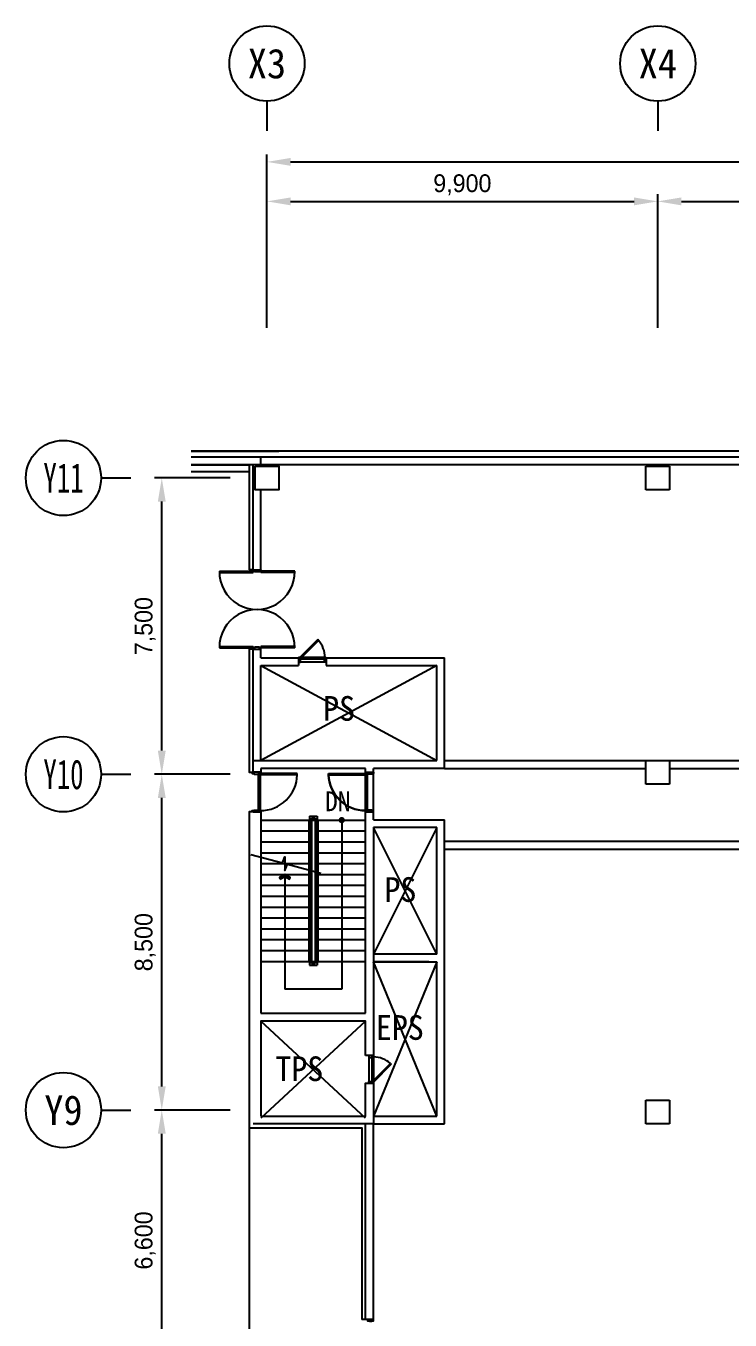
# Model space of a CAD drawing. Header units: millimetres. Extents: x 605428 to 684586, y -474155 to -416366.
# Drawn here: x 605428 to 623265, y -449123 to -416366 of the extents above; entities that cross this region are included whole.
import ezdxf
from ezdxf.enums import TextEntityAlignment as Align

# ---------------------------------------------------------------- set-up
doc = ezdxf.new("R2010")
doc.units = ezdxf.units.MM
doc.header["$LTSCALE"] = 500
doc.header["$PDMODE"] = 2
doc.layers.get('Defpoints').update_dxf_attribs({"color": 8})
for name, color, linetype in [('A-DOR', 4, 'Continuous'), ('A-GRID-DIMS', 14, 'Continuous'), ('ARCH', 9, 'Continuous'), ('arch-col', 9, 'Continuous'), ('DIM', 7, 'Continuous'), ('DOR', 4, 'Continuous')]:
    doc.layers.add(name, color=color, linetype=linetype)
doc.styles.add('돋움', font='')
doc.styles.add('울릉도l', font='')
doc.styles.get('돋움').set_extended_font_data('DotumChe')
doc.styles.get('울릉도l').set_extended_font_data('Dotum')
doc.dimstyles.new('HS-300', dxfattribs={"dimscale": 150, "dimtxt": 3, "dimasz": 4, "dimexe": 1.25, "dimexo": 2, "dimgap": 1, "dimtad": 1, "dimtoh": 1, "dimdec": 0, "dimlunit": 6, "dimtxsty": '울릉도l', "dimcen": 2.5, "dimclrd": 15, "dimclre": 15, "dimadec": 0, "dimazin": 0, "dimtfac": 1, "dimtdec": 0, "dimtmove": 0, "dimatfit": 3, "dimfxl": 0, "dimarcsym": 0})

# ---------------------------------------------------------------- blocks, each defined once
blk = doc.blocks.new('주열마킹$0$')
blk.add_line((0, 5), (0, 0))
blk.add_circle((0, 11.35), 6.35)
at = {"color": 3, "style": '돋움'}
blk.add_attdef('NO', text='', height=5, dxfattribs=at).set_placement((0, 11.35), align=Align.MIDDLE_CENTER)
blk = doc.blocks.new('*D15')
at = {"layer": 'Defpoints', "color": 0}
for p in [(608870, -443808), (610901, -443808), (610901, -450408)]:
    blk.add_point(p, dxfattribs=at)
at = {"layer": 'DIM', "color": 1, "lineweight": -2}
for p, q in [((610601, -443808), (608683, -443808)), ((608870, -449808), (608870, -444408)), ((610601, -450408), (608683, -450408))]:
    blk.add_line(p, q, dxfattribs=at)
at = {"layer": 'DIM', "color": 1}
for points in [[(608770, -444408), (608970, -444408), (608870, -443808)], [(608770, -449808), (608970, -449808), (608870, -450408)]]:
    blk.add_solid(points, dxfattribs=at)
at = {"layer": 'DIM', "color": 0, "insert": (608451, -447108), "char_height": 450, "attachment_point": 5, "rotation": 90, "style": '울릉도l'}
blk.add_mtext('6,600', dxfattribs=at)
blk = doc.blocks.new('*D16')
at = {"layer": 'Defpoints', "color": 0}
for p in [(608870, -435308), (610901, -435308), (610901, -443808)]:
    blk.add_point(p, dxfattribs=at)
at = {"layer": 'DIM', "color": 1, "lineweight": -2}
for p, q in [((610601, -435308), (608683, -435308)), ((608870, -443208), (608870, -435908)), ((610601, -443808), (608683, -443808))]:
    blk.add_line(p, q, dxfattribs=at)
at = {"layer": 'DIM', "color": 1}
for points in [[(608770, -435908), (608970, -435908), (608870, -435308)], [(608770, -443208), (608970, -443208), (608870, -443808)]]:
    blk.add_solid(points, dxfattribs=at)
at = {"layer": 'DIM', "color": 0, "insert": (608451, -439558), "char_height": 450, "attachment_point": 5, "rotation": 90, "style": '울릉도l'}
blk.add_mtext('8,500', dxfattribs=at)
blk = doc.blocks.new('*D17')
at = {"layer": 'Defpoints', "color": 0}
for p in [(608870, -427808), (610901, -427808), (610901, -435308)]:
    blk.add_point(p, dxfattribs=at)
at = {"layer": 'DIM', "color": 1, "lineweight": -2}
for p, q in [((610601, -427808), (608683, -427808)), ((608870, -434708), (608870, -428408)), ((610601, -435308), (608683, -435308))]:
    blk.add_line(p, q, dxfattribs=at)
at = {"layer": 'DIM', "color": 1}
for points in [[(608770, -428408), (608970, -428408), (608870, -427808)], [(608770, -434708), (608970, -434708), (608870, -435308)]]:
    blk.add_solid(points, dxfattribs=at)
at = {"layer": 'DIM', "color": 0, "insert": (608451, -431558), "char_height": 450, "attachment_point": 5, "rotation": 90, "style": '울릉도l'}
blk.add_mtext('7,500', dxfattribs=at)
blk = doc.blocks.new('*U4')
blk.add_line((0, 5), (0, 0))
blk.add_circle((0, 11.35), 6.35)
at = {"color": 3, "style": '돋움'}
blk.add_attdef('NO', text='', height=5, dxfattribs=at).set_placement((0, 11.35), align=Align.MIDDLE_CENTER)
blk = doc.blocks.new('*D5')
at = {"layer": 'Defpoints', "color": 0}
for p in [(621433, -420808), (611533, -424308), (621433, -424308)]:
    blk.add_point(p, dxfattribs=at)
at = {"layer": 'DIM', "color": 1, "lineweight": -2}
for p, q in [((611533, -424008), (611533, -420621)), ((612133, -420808), (620833, -420808)), ((621433, -424008), (621433, -420621))]:
    blk.add_line(p, q, dxfattribs=at)
at = {"layer": 'DIM', "color": 1}
for points in [[(612133, -420708), (612133, -420908), (611533, -420808)], [(620833, -420708), (620833, -420908), (621433, -420808)]]:
    blk.add_solid(points, dxfattribs=at)
at = {"layer": 'DIM', "color": 0, "insert": (616483, -420390), "char_height": 450, "attachment_point": 5, "style": '울릉도l'}
blk.add_mtext('9,900', dxfattribs=at)
blk = doc.blocks.new('*D6')
at = {"layer": 'Defpoints', "color": 0}
for p in [(631333, -420808), (621433, -424308), (631333, -424308)]:
    blk.add_point(p, dxfattribs=at)
at = {"layer": 'DIM', "color": 1, "lineweight": -2}
for p, q in [((621433, -424008), (621433, -420621)), ((622033, -420808), (630733, -420808)), ((631333, -424008), (631333, -420621))]:
    blk.add_line(p, q, dxfattribs=at)
at = {"layer": 'DIM', "color": 1}
for points in [[(622033, -420708), (622033, -420908), (621433, -420808)], [(630733, -420708), (630733, -420908), (631333, -420808)]]:
    blk.add_solid(points, dxfattribs=at)
at = {"layer": 'DIM', "color": 0, "insert": (626383, -420390), "char_height": 450, "attachment_point": 5, "style": '울릉도l'}
blk.add_mtext('9,900', dxfattribs=at)
blk = doc.blocks.new('*D13')
at = {"layer": 'Defpoints', "color": 0}
for p in [(683633, -419808), (611533, -424008), (683633, -424308)]:
    blk.add_point(p, dxfattribs=at)
at = {"layer": 'DIM', "color": 1, "lineweight": -2}
for p, q in [((611533, -423708), (611533, -419621)), ((683633, -424008), (683633, -419621)), ((612133, -419808), (683033, -419808))]:
    blk.add_line(p, q, dxfattribs=at)
at = {"layer": 'DIM', "color": 1}
for points in [[(612133, -419708), (612133, -419908), (611533, -419808)], [(683033, -419708), (683033, -419908), (683633, -419808)]]:
    blk.add_solid(points, dxfattribs=at)
at = {"layer": 'DIM', "color": 0, "insert": (647583, -419390), "char_height": 450, "attachment_point": 5, "style": '울릉도l'}
blk.add_mtext('72,100', dxfattribs=at)
blk = doc.blocks.new('dor-1000x200conc')
at = {"layer": 'A-DOR'}
for p, q in [((30, 1140), (30, 200)), ((60, 1140), (30, 1140)), ((60, 1140), (60, 200)), ((30, 200), (60, 200))]:
    blk.add_line(p, q, dxfattribs=at)
for points in [[(0, 200), (0, 0), (30, 0), (30, 45), (45, 45), (45, 155), (30, 155), (30, 200)], [(1000, 200), (1000, 0), (970, 0), (970, 45), (955, 45), (955, 155), (970, 155), (970, 200)]]:
    blk.add_lwpolyline(points, close=True, dxfattribs=at)
blk.add_arc((30, 200), 940, 0, 88.1729, dxfattribs=at)
at = {"layer": 'DOR', "color": 9}
for points in [[(30, 200), (970, 200)], [(955, 155), (45, 155)]]:
    blk.add_lwpolyline(points, dxfattribs=at)

msp = doc.modelspace()

# ---------------------------------------------------------------- hatches: boundary and pattern name
at = {"layer": 'ARCH'}
h = msp.add_hatch(color=9, dxfattribs=at)
edge = h.paths.add_edge_path()
edge.add_arc((613427.8, -436468.5), 80, -90, 90)
edge.add_arc((613427.8, -436468.5), 80, 90, 270)
h = msp.add_hatch(color=9, dxfattribs=at)
edge = h.paths.add_edge_path()
edge.add_arc((613427.8, -436468.5), 80, -90, 90)
edge.add_arc((613427.8, -436468.5), 80, 90, 270)
msp.add_hatch(color=9, dxfattribs=at).paths.add_polyline_path([(611850.1, -437923), (611872.3, -437961.4), (611987.8, -437894.8), (612103.2, -437961.4), (612125.5, -437923), (611987.8, -437843.5)])
msp.add_hatch(color=9, dxfattribs=at).paths.add_polyline_path([(611850.1, -437923), (611872.3, -437961.4), (611987.8, -437894.8), (612103.2, -437961.4), (612125.5, -437923), (611987.8, -437843.5)])

# ---------------------------------------------------------------- linework, layer by layer
for p, q in [((684312.8, -427128.5), (609614.7, -427128.6)), ((611382.8, -427278.6), (609614.7, -427278.6)), ((611382.8, -427478.6), (609614.7, -427478.6)), ((609614.7, -427478.6), (611083.4, -427478.6)), ((610327.9, -430167.6), (611182.8, -430167.6)), ((610327.9, -430167.6), (611182.8, -430167.6)), ((610327.9, -430197.5), (611182.8, -430197.5)), ((610327.9, -430197.5), (611182.8, -430197.5)), ((610327.9, -432077.6), (611182.8, -432077.6)), ((610327.9, -432077.6), (611182.8, -432077.6)), ((610327.9, -432107.6), (611182.8, -432107.6)), ((610327.9, -432107.6), (611182.8, -432107.6))]:
    msp.add_line(p, q, dxfattribs=at)
at = {"layer": 'ARCH', "color": 9}
for p, q in [((611182.8, -430137.6), (611182.8, -427478.6)), ((611182.8, -430137.6), (611182.8, -427478.6)), ((684162.8, -427278.5), (611382.8, -427278.6)), ((611382.8, -427478.6), (611382.8, -427278.6)), ((624832.8, -427478.6), (611382.8, -427478.6)), ((611382.8, -430137.6), (611382.8, -428108.4)), ((611382.8, -430137.6), (611382.8, -428108.4)), ((611182.8, -430137.6), (611082.7, -430137.6)), ((611182.8, -430137.6), (611082.7, -430137.6)), ((611182.8, -430137.6), (611382.8, -430137.6)), ((611182.8, -430137.6), (611382.8, -430137.6)), ((611182.8, -430197.5), (611182.8, -430167.6)), ((611182.8, -430197.5), (611182.8, -430167.6)), ((611382.8, -430197.5), (611382.8, -430167.6)), ((612237.6, -430167.6), (611382.8, -430167.6)), ((611382.8, -430197.5), (611382.8, -430167.6)), ((612237.6, -430167.6), (611382.8, -430167.6)), ((612237.6, -430197.5), (611382.8, -430197.5)), ((612237.6, -430197.5), (611382.8, -430197.5)), ((612818.3, -431900.8), (612366.6, -432351.5)), ((612839.6, -431922.1), (612387.9, -432372.8)), ((612839.6, -431922.1), (612818.3, -431900.8)), ((611182.8, -432137.6), (611082.7, -432137.6)), ((611182.8, -432137.6), (611082.7, -432137.6)), ((611182.8, -432107.6), (611182.8, -432077.6)), ((611182.8, -432107.6), (611182.8, -432077.6)), ((611182.8, -434958.4), (611182.8, -432137.6)), ((611182.8, -432137.6), (611382.8, -432137.6)), ((611182.8, -434958.4), (611182.8, -432137.6)), ((611182.8, -432137.6), (611382.8, -432137.6)), ((611182.8, -434958.1), (611182.8, -432358.1)), ((611182.8, -434958.1), (611182.8, -432358.1)), ((611382.8, -432107.6), (611382.8, -432077.6)), ((612237.6, -432077.6), (611382.8, -432077.6)), ((611382.8, -432107.6), (611382.8, -432077.6)), ((612237.6, -432077.6), (611382.8, -432077.6)), ((612237.6, -432107.6), (611382.8, -432107.6)), ((612237.6, -432107.6), (611382.8, -432107.6)), ((611382.8, -432358.1), (611382.8, -432137.6)), ((611382.8, -432358.1), (611382.8, -432137.6)), ((611382.8, -432358.1), (612336.6, -432358.1)), ((612336.6, -432358.1), (612336.6, -432558.1)), ((612366.6, -432351.5), (612387.9, -432372.8)), ((613036.6, -432358.1), (616032.8, -432358.1)), ((613036.6, -432358.1), (613036.6, -432558.1)), ((616032.8, -435158.5), (616032.8, -432358.1)), ((615832.8, -432558.1), (611382.8, -434958.1)), ((615832.8, -432558.1), (611382.8, -434958.1)), ((611382.8, -432558.1), (612336.6, -432558.1)), ((611382.8, -434958.1), (611382.8, -432558.1)), ((611382.8, -432558.1), (612336.6, -432558.1)), ((611382.8, -434958.1), (611382.8, -432558.1)), ((611382.8, -432558.5), (615832.8, -434958.5)), ((611382.8, -432558.5), (615832.8, -434958.5)), ((613036.6, -432558.1), (615832.8, -432558.1)), ((613036.6, -432558.1), (615832.8, -432558.1)), ((615832.8, -434958.5), (615832.8, -432558.1)), ((615832.8, -434958.5), (615832.8, -434486.8)), ((611182.8, -435258.5), (611182.8, -434958.5)), ((611182.8, -434958.5), (615832.8, -434958.5)), ((611182.8, -435258.5), (611182.8, -434958.5)), ((611182.8, -434958.5), (615832.8, -434958.5)), ((611382.8, -435258.5), (611182.8, -435258.5)), ((611382.8, -435258.5), (611182.8, -435258.5)), ((612302.3, -435288.5), (611362.8, -435288.5)), ((611362.8, -435288.5), (611362.8, -435318.4)), ((612302.3, -435288.5), (611362.8, -435288.5)), ((611362.8, -435288.5), (611362.8, -435318.4)), ((612302.3, -435318.4), (611362.8, -435318.4)), ((612302.3, -435318.4), (611362.8, -435318.4)), ((614032.8, -435158.5), (611382.8, -435158.5)), ((611382.8, -435158.5), (611382.8, -435258.5)), ((614032.8, -435158.5), (611382.8, -435158.5)), ((611382.8, -435158.5), (611382.8, -435258.5)), ((612302.3, -435318.4), (612302.3, -435288.5)), ((612302.3, -435318.4), (612302.3, -435288.5)), ((613093.3, -435288.5), (614032.8, -435288.5)), ((613093.3, -435318.4), (613093.3, -435288.5)), ((613093.3, -435318.4), (614032.8, -435318.4)), ((614032.8, -441358.5), (614032.8, -435158.5)), ((614032.8, -441358.5), (614032.8, -435158.5)), ((614032.8, -435288.5), (614032.8, -435318.4)), ((616032.8, -435158.5), (614232.8, -435158.5)), ((616032.8, -435158.5), (614232.8, -435158.5)), ((614232.8, -436458.4), (614232.8, -435158.5)), ((611182.8, -436258.5), (611382.8, -436258.5)), ((611182.8, -436258.5), (611382.8, -436258.5)), ((611382.8, -436258.5), (611382.8, -441358.5)), ((611382.8, -436258.5), (611382.8, -441358.5)), ((611382.8, -436468.5), (612612.8, -436468.5)), ((611382.8, -436468.5), (612612.8, -436468.5)), ((612592.8, -436468.5), (612592.8, -440043.5)), ((612592.8, -436468.5), (612592.8, -440043.5)), ((612612.8, -436368.5), (612802.8, -436368.5)), ((612612.8, -436368.5), (612612.8, -440143.5)), ((612612.8, -436368.5), (612802.8, -436368.5)), ((612612.8, -436368.5), (612612.8, -440143.5)), ((612662.8, -436418.5), (612752.8, -436418.5)), ((612662.8, -436418.5), (612662.8, -440093.5)), ((612662.8, -436418.5), (612752.8, -436418.5)), ((612662.8, -436418.5), (612662.8, -440093.5)), ((612662.8, -436468.5), (612752.8, -436468.5)), ((612662.8, -436468.5), (612752.8, -436468.5)), ((612752.8, -436418.5), (612752.8, -440093.5)), ((612752.8, -436418.5), (612752.8, -440093.5)), ((612802.8, -436368.5), (612802.8, -440143.5)), ((612802.8, -436368.5), (612802.8, -440143.5)), ((612802.8, -436468.5), (614032.8, -436468.5)), ((612802.8, -436468.5), (614032.8, -436468.5)), ((612822.8, -436468.5), (612822.8, -440043.5)), ((612822.8, -436468.5), (612822.8, -440043.5)), ((613427.8, -436468.5), (613427.8, -440743.5)), ((613427.8, -436468.5), (613427.8, -440743.5)), ((614232.8, -436458.4), (615832.8, -436458.4)), ((614232.8, -436458.4), (616032.8, -436458.4)), ((616032.8, -444158.4), (616032.8, -436458.4)), ((611382.8, -436743.5), (612592.8, -436743.5)), ((611382.8, -436743.5), (612592.8, -436743.5)), ((612822.8, -436743.5), (614032.8, -436743.5)), ((612822.8, -436743.5), (614032.8, -436743.5)), ((615832.8, -436658.4), (614232.8, -436658.4)), ((614232.8, -436658.4), (614232.8, -444158.5)), ((615832.8, -436658.4), (614232.8, -436658.4)), ((614232.8, -436658.4), (614232.8, -442429.8)), ((615832.8, -437158.4), (615832.8, -436658.4)), ((615832.8, -439858.4), (615832.8, -436658.4)), ((611382.8, -437018.5), (612592.8, -437018.5)), ((611382.8, -437018.5), (612592.8, -437018.5)), ((611382.8, -437293.5), (612592.8, -437293.5)), ((611382.8, -437293.5), (612592.8, -437293.5)), ((612822.8, -437018.5), (614032.8, -437018.5)), ((612822.8, -437018.5), (614032.8, -437018.5)), ((612822.8, -437293.5), (614032.8, -437293.5)), ((612822.8, -437293.5), (614032.8, -437293.5)), ((611382.8, -437568.5), (612592.8, -437568.5)), ((611382.8, -437568.5), (612592.8, -437568.5)), ((612822.8, -437568.5), (614032.8, -437568.5)), ((612822.8, -437568.5), (614032.8, -437568.5)), ((611382.8, -437843.5), (612592.8, -437843.5)), ((611382.8, -437843.5), (612592.8, -437843.5)), ((611987.8, -437843.5), (611987.8, -440743.5)), ((611987.8, -437843.5), (611987.8, -440743.5)), ((612822.8, -437843.5), (614032.8, -437843.5)), ((612822.8, -437843.5), (614032.8, -437843.5)), ((616032.8, -440708.5), (616032.8, -437858.4)), ((611382.8, -438118.5), (612592.8, -438118.5)), ((611382.8, -438118.5), (612592.8, -438118.5)), ((612822.8, -438118.5), (614032.8, -438118.5)), ((612822.8, -438118.5), (614032.8, -438118.5)), ((611382.8, -438393.5), (612592.8, -438393.5)), ((611382.8, -438393.5), (612592.8, -438393.5)), ((612822.8, -438393.5), (614032.8, -438393.5)), ((612822.8, -438393.5), (614032.8, -438393.5)), ((611382.8, -438668.5), (612592.8, -438668.5)), ((611382.8, -438668.5), (612592.8, -438668.5)), ((611382.8, -438943.5), (612592.8, -438943.5)), ((611382.8, -438943.5), (612592.8, -438943.5)), ((612822.8, -438668.5), (614032.8, -438668.5)), ((612822.8, -438668.5), (614032.8, -438668.5)), ((612822.8, -438943.5), (614032.8, -438943.5)), ((612822.8, -438943.5), (614032.8, -438943.5)), ((611382.8, -439218.5), (612592.8, -439218.5)), ((611382.8, -439218.5), (612592.8, -439218.5)), ((612822.8, -439218.5), (614032.8, -439218.5)), ((612822.8, -439218.5), (614032.8, -439218.5)), ((611382.8, -439493.5), (612592.8, -439493.5)), ((611382.8, -439493.5), (612592.8, -439493.5)), ((612822.8, -439493.5), (614032.8, -439493.5)), ((612822.8, -439493.5), (614032.8, -439493.5)), ((611382.8, -439768.5), (612592.8, -439768.5)), ((611382.8, -439768.5), (612592.8, -439768.5)), ((612822.8, -439768.5), (614032.8, -439768.5)), ((612822.8, -439768.5), (614032.8, -439768.5)), ((615832.8, -439858.4), (614232.8, -439858.4)), ((615832.8, -439858.4), (614232.8, -439858.4)), ((611382.8, -440043.5), (612612.8, -440043.5)), ((611382.8, -440043.5), (612612.8, -440043.5)), ((612612.8, -440143.5), (612802.8, -440143.5)), ((612612.8, -440143.5), (612802.8, -440143.5)), ((612662.8, -440043.5), (612752.8, -440043.5)), ((612662.8, -440043.5), (612752.8, -440043.5)), ((612662.8, -440093.5), (612752.8, -440093.5)), ((612662.8, -440093.5), (612752.8, -440093.5)), ((612802.8, -440043.5), (614032.8, -440043.5)), ((612802.8, -440043.5), (614032.8, -440043.5)), ((614232.8, -440058.4), (615832.8, -440058.4)), ((615632.8, -440058.4), (614232.8, -440058.4)), ((614232.8, -440058.4), (615832.8, -440058.4)), ((615832.8, -443958.4), (615832.8, -440058.4)), ((613427.8, -440743.5), (611987.8, -440743.5)), ((613427.8, -440743.5), (611987.8, -440743.5)), ((611382.8, -441358.5), (614032.8, -441358.5)), ((611382.8, -441358.5), (614032.8, -441358.5)), ((614032.8, -441558.5), (611382.8, -444008.5)), ((614032.8, -444008.5), (611382.8, -441558.5)), ((614032.8, -441558.5), (611382.8, -444008.5)), ((614032.8, -444008.5), (611382.8, -441558.5)), ((614032.8, -441558.5), (611382.8, -441558.5)), ((614032.8, -442429.8), (614032.8, -441558.5)), ((615832.8, -443958.4), (615832.8, -441408.5)), ((614232.8, -442429.8), (614032.8, -442429.8)), ((614662.2, -442626.8), (614211.5, -443078.5)), ((614683.5, -442648.1), (614232.8, -443099.8)), ((614662.2, -442626.8), (614683.5, -442648.1)), ((614232.8, -443099.8), (614211.5, -443078.5)), ((614232.8, -444158.5), (611182.8, -444158.5)), ((614032.8, -449108.5), (614032.8, -444158.4)), ((614032.8, -449108.5), (614032.8, -444158.4)), ((614232.8, -443958.4), (615832.8, -443958.4)), ((614232.8, -443958.4), (615832.8, -443958.4)), ((614232.8, -449108.5), (614232.8, -444158.4)), ((614232.8, -444158.4), (616032.8, -444158.4)), ((611082.7, -444258.4), (611082.7, -451058.4)), ((613932.8, -444258.4), (613932.8, -449108.5)), ((613932.8, -444258.4), (613932.8, -449108.5)), ((614232.8, -449108.5), (613932.8, -449108.5))]:
    msp.add_line(p, q, dxfattribs=at)
at = {"layer": 'ARCH'}
for points in [[(609614.7, -427128.6), (611832.8, -427128.6)], [(611082.8, -427653.6), (609614.7, -427653.6)]]:
    msp.add_lwpolyline(points, dxfattribs=at)
at = {"layer": 'ARCH', "color": 9}
for points in [[(611082.7, -427478.6), (611082.7, -430137.6)], [(611082.7, -427478.6), (611082.7, -430137.6)], [(611082.7, -432137.6), (611082.7, -435258.5), (611182.8, -435258.5)], [(611082.7, -432137.6), (611082.7, -435258.5), (611182.8, -435258.5)], [(612991.6, -432396.5), (612381.6, -432396.5)], [(613006.6, -432351.5), (612409.2, -432351.5)], [(612991.6, -432471.5), (612381.6, -432471.5)], [(611317.8, -436213.5), (611317.8, -435303.5)], [(611317.8, -436213.5), (611317.8, -435303.5)], [(611362.8, -435288.5), (611362.8, -436228.5)], [(611362.8, -435288.5), (611362.8, -436228.5)], [(614032.8, -435288.5), (614032.8, -436228.5)], [(614077.8, -436213.5), (614077.8, -435303.5)], [(611182.8, -436258.5), (611082.7, -436258.5), (611082.7, -444258.4), (613932.8, -444258.4), (613932.8, -449108.5)], [(611182.8, -436258.5), (611082.7, -436258.5), (611082.7, -444258.4), (613932.8, -444258.4), (613932.8, -449108.5)], [(614232.8, -436458.4), (614232.8, -436458.3)], [(614232.8, -436458.4), (614232.8, -436458.3)], [(615832.8, -439858.4), (614232.8, -436658.4)], [(615832.8, -436658.4), (614232.8, -439858.5)], [(615832.8, -439858.4), (614232.8, -436658.4)], [(611125.4, -437337.4), (611924.8, -437551.6), (611987.8, -437394.6), (611987.8, -437742.3), (612050.8, -437585.3), (612895, -437811.6)], [(615832.8, -440058.4), (614232.8, -443958.5)], [(615832.8, -440058.4), (614232.8, -443958.5)], [(615832.8, -443958.4), (614232.8, -440058.5)], [(615832.8, -443958.4), (614232.8, -440058.5)], [(614032.8, -442429.8), (614032.8, -441558.5), (611382.8, -441558.5), (611382.8, -443958.5)], [(614112.8, -442474.8), (614112.8, -443084.8)], [(614187.8, -442474.8), (614187.8, -443084.8)], [(614232.8, -442459.8), (614232.8, -443057.2)], [(614032.8, -443129.8), (614232.8, -443129.8), (614232.8, -444158.5), (611182.8, -444158.5)], [(611382.8, -443958.5), (614032.8, -443958.5), (614032.8, -443129.8)], [(611382.8, -443958.5), (614032.8, -443958.5), (614032.8, -443129.8), (614232.8, -443129.8)]]:
    msp.add_lwpolyline(points, dxfattribs=at)
for points in [[(611232.8, -427508.5), (611832.8, -427508.5), (611832.8, -428108.5), (611232.8, -428108.5)], [(611232.8, -427508.5), (611832.8, -427508.5), (611832.8, -428108.5), (611232.8, -428108.5)], [(611232.8, -427508.5), (611832.8, -427508.5), (611832.8, -428108.5), (611232.8, -428108.5)], [(611182.8, -430137.6), (611382.8, -430137.6), (611382.8, -430167.6), (611337.8, -430167.6), (611337.8, -430182.6), (611227.8, -430182.6), (611227.8, -430167.6), (611182.8, -430167.6)], [(611182.8, -430137.6), (611382.8, -430137.6), (611382.8, -430167.6), (611337.8, -430167.6), (611337.8, -430182.6), (611227.8, -430182.6), (611227.8, -430167.6), (611182.8, -430167.6)], [(611182.8, -432137.6), (611382.8, -432137.6), (611382.8, -432107.6), (611337.8, -432107.6), (611337.8, -432092.6), (611227.8, -432092.6), (611227.8, -432107.6), (611182.8, -432107.6)], [(611182.8, -432137.6), (611382.8, -432137.6), (611382.8, -432107.6), (611337.8, -432107.6), (611337.8, -432092.6), (611227.8, -432092.6), (611227.8, -432107.6), (611182.8, -432107.6)], [(612336.6, -432351.5), (612336.6, -432471.5), (612381.6, -432471.5), (612381.6, -432396.5), (612366.6, -432396.5), (612366.6, -432351.5)], [(613036.6, -432351.5), (613036.6, -432471.5), (612991.6, -432471.5), (612991.6, -432396.5), (613006.6, -432396.5), (613006.6, -432351.5)], [(611362.8, -435258.5), (611162.8, -435258.5), (611162.8, -435288.5), (611207.8, -435288.5), (611207.8, -435303.5), (611317.8, -435303.5), (611317.8, -435288.5), (611362.8, -435288.5)], [(611362.8, -435258.5), (611162.8, -435258.5), (611162.8, -435288.5), (611207.8, -435288.5), (611207.8, -435303.5), (611317.8, -435303.5), (611317.8, -435288.5), (611362.8, -435288.5)], [(614032.8, -435258.5), (614232.8, -435258.5), (614232.8, -435288.5), (614187.8, -435288.5), (614187.8, -435303.5), (614077.8, -435303.5), (614077.8, -435288.5), (614032.8, -435288.5)], [(611362.8, -436258.5), (611162.8, -436258.5), (611162.8, -436228.5), (611207.8, -436228.5), (611207.8, -436213.5), (611317.8, -436213.5), (611317.8, -436228.5), (611362.8, -436228.5)], [(611362.8, -436258.5), (611162.8, -436258.5), (611162.8, -436228.5), (611207.8, -436228.5), (611207.8, -436213.5), (611317.8, -436213.5), (611317.8, -436228.5), (611362.8, -436228.5)], [(614032.8, -436258.5), (614232.8, -436258.5), (614232.8, -436228.5), (614187.8, -436228.5), (614187.8, -436213.5), (614077.8, -436213.5), (614077.8, -436228.5), (614032.8, -436228.5)], [(611872.3, -437961.4), (611987.8, -437894.8), (612103.2, -437961.4), (612125.5, -437923), (611987.8, -437843.5), (611850.1, -437923)], [(611872.3, -437961.4), (611987.8, -437894.8), (612103.2, -437961.4), (612125.5, -437923), (611987.8, -437843.5), (611850.1, -437923)], [(614232.8, -442429.8), (614112.8, -442429.8), (614112.8, -442474.8), (614187.8, -442474.8), (614187.8, -442459.8), (614232.8, -442459.8)], [(614232.8, -443129.8), (614112.8, -443129.8), (614112.8, -443084.8), (614187.8, -443084.8), (614187.8, -443099.8), (614232.8, -443099.8)], [(614232.8, -449108.5), (614082.8, -449108.5), (614082.8, -449138.5), (614127.8, -449138.5), (614127.8, -449153.5), (614187.8, -449153.5), (614187.8, -449138.5), (614232.8, -449138.5)], [(614232.8, -449108.5), (614082.8, -449108.5), (614082.8, -449138.5), (614127.8, -449138.5), (614127.8, -449153.5), (614187.8, -449153.5), (614187.8, -449138.5), (614232.8, -449138.5)]]:
    msp.add_lwpolyline(points, close=True, dxfattribs=at)
at = {"layer": 'ARCH'}
for centre, start, end in [((611282.8, -430182.6), 179.10005, 0.89995), ((611282.8, -430182.6), 179.10005, 0.89995), ((611282.8, -432092.6), 359.10004, 180.89996), ((611282.8, -432092.6), 359.10004, 180.89996)]:
    msp.add_arc(centre, 955, start, end, dxfattribs=at)
at = {"layer": 'ARCH', "color": 9}
for centre, radius, start, end in [((612321.3, -432370.9), 685.6, 1.62686, 40.89578), ((611362.8, -435288.5), 940, 270, 358.17288), ((611362.8, -435288.5), 940, 270, 358.17288), ((614032.8, -435288.5), 940, 181.82712, 270), ((614213.3, -443145.1), 685.6, 49.10422, 88.37314)]:
    msp.add_arc(centre, radius, start, end, dxfattribs=at)
at = {"layer": 'arch-col', "color": 9}
for p, q in [((621132.8, -427508.5), (621732.8, -427508.5)), ((621132.8, -428108.5), (621132.8, -427508.5)), ((621132.8, -427508.5), (621732.8, -427508.5)), ((621132.8, -428108.5), (621132.8, -427508.5)), ((621732.8, -427508.5), (621732.8, -428108.5)), ((621732.8, -427508.5), (621732.8, -428108.5)), ((621732.8, -428108.5), (621132.8, -428108.5)), ((621732.8, -428108.5), (621132.8, -428108.5)), ((616032.8, -434958.5), (621132.8, -434958.5)), ((621132.8, -434958.5), (621732.8, -434958.5)), ((621132.8, -435558.5), (621132.8, -434958.5)), ((621132.8, -434958.5), (621732.8, -434958.5)), ((621132.8, -435558.5), (621132.8, -434958.5)), ((621732.8, -434958.5), (621732.8, -435558.5)), ((621732.8, -434958.5), (621732.8, -435558.5)), ((621732.8, -434958.5), (624622.8, -434958.5)), ((616032.8, -435158.5), (621132.8, -435158.5)), ((621732.8, -435158.5), (624622.8, -435158.5)), ((621732.8, -435558.5), (621132.8, -435558.5)), ((621732.8, -435558.5), (621132.8, -435558.5)), ((616032.8, -437004.5), (624622.8, -437004.5)), ((616032.8, -437204.5), (624622.8, -437204.5)), ((621132.8, -443558.4), (621732.8, -443558.4)), ((621132.8, -444158.4), (621132.8, -443558.4)), ((621132.8, -443558.4), (621732.8, -443558.4)), ((621132.8, -444158.4), (621132.8, -443558.4)), ((621732.8, -443558.4), (621732.8, -444158.4)), ((621732.8, -443558.4), (621732.8, -444158.4)), ((621732.8, -444158.4), (621132.8, -444158.4)), ((621732.8, -444158.4), (621132.8, -444158.4))]:
    msp.add_line(p, q, dxfattribs=at)

# ---------------------------------------------------------------- block references
at = {"layer": 'A-GRID-DIMS', "xscale": 150, "yscale": 150, "zscale": 150}
for p, values in [((611533.6, -419020.9), {'NO': 'X3'}), ((621433.6, -419020.9), {'NO': 'X4'})]:
    msp.add_blockref('*U4', p, dxfattribs=at).add_auto_attribs(values)
at = {"layer": 'A-GRID-DIMS'}
ref = msp.add_blockref('주열마킹$0$', (608082.6, -427808.5), dxfattribs=dict(at, xscale=150, yscale=150, zscale=150, rotation=90))
ref.add_attrib('NO', 'Y11', dxfattribs={"layer": '0', "color": 3, "height": 750, "style": '돋움', "width": 0.7}).set_placement((606380.1, -427808.5), align=Align.MIDDLE_CENTER)
ref = msp.add_blockref('주열마킹$0$', (608082.6, -427808.5), dxfattribs=dict(at, xscale=150, yscale=150, zscale=150, rotation=90))
ref.add_attrib('NO', 'Y11', dxfattribs={"layer": '0', "color": 3, "height": 750, "style": '돋움', "width": 0.7}).set_placement((606380.1, -427808.5), align=Align.MIDDLE_CENTER)
ref = msp.add_blockref('주열마킹$0$', (608082.6, -435308.5), dxfattribs=dict(at, xscale=150, yscale=150, zscale=150, rotation=90))
ref.add_attrib('NO', 'Y10', dxfattribs={"layer": '0', "color": 3, "height": 750, "style": '돋움', "width": 0.7}).set_placement((606380.1, -435308.5), align=Align.MIDDLE_CENTER)
ref = msp.add_blockref('주열마킹$0$', (608082.6, -443808.5), dxfattribs=dict(at, xscale=150, yscale=150, zscale=150, rotation=90))
ref.add_attrib('NO', 'Y9', dxfattribs={"layer": '0', "color": 3, "height": 750, "style": '돋움'}).set_placement((606380.1, -443808.5), align=Align.MIDDLE_CENTER)
at = {"layer": 'ARCH', "color": 9, "xscale": -1, "rotation": 90}
msp.add_blockref('dor-1000x200conc', (614232.8, -435258.5), dxfattribs=at)

# ---------------------------------------------------------------- texts
at = {"layer": 'ARCH', "color": 9, "style": '돋움'}
for s, p in [('PS', (612956.5, -433953.8)), ('PS', (612956.5, -433953.8)), ('PS', (614510.7, -438537.9)), ('EPS', (614293.5, -442029.4)), ('EPS', (614293.5, -442029.4)), ('TPS', (611747.6, -443074.3)), ('TPS', (611747.6, -443074.3))]:
    msp.add_text(s, height=625, dxfattribs=at).set_placement(p)
msp.add_text('DN', height=500, dxfattribs=at).set_placement((613328.5, -436242), align=Align.CENTER)
msp.add_text('DN', height=500, dxfattribs=at).set_placement((613328.5, -436242), align=Align.CENTER)

# ---------------------------------------------------------------- dimensions: what is measured, and where the dimension line sits
at = {"layer": 'DIM'}
for base, p1, p2, picture, middle in [((683632.8, -419808.5), (611532.8, -424008.5), (683632.8, -424308.5), '*D13', (647582.8, -419389.8)), ((621432.8, -420808.5), (611532.8, -424308.5), (621432.8, -424308.5), '*D5', (616482.8, -420389.8)), ((631332.8, -420808.5), (621432.8, -424308.5), (631332.8, -424308.5), '*D6', (626382.8, -420389.8))]:
    dim = msp.add_linear_dim(base=base, p1=p1, p2=p2, dimstyle='HS-300', override={"dimclrd": 1, "dimclre": 1, "dimtmove": 1}, dxfattribs=at)
    dim.commit()
    dim.dimension.update_dxf_attribs({"geometry": picture, "text_midpoint": middle})
for base, p1, p2, picture, middle in [((608870.1, -427808.5), (610901.3, -435308.5), (610901.3, -427808.5), '*D17', (608451.5, -431558.5)), ((608870.1, -435308.5), (610901.3, -443808.5), (610901.3, -435308.5), '*D16', (608451.5, -439558.5)), ((608870.1, -443808.5), (610901.3, -450408.5), (610901.3, -443808.5), '*D15', (608451.5, -447108.5))]:
    dim = msp.add_linear_dim(base=base, p1=p1, p2=p2, angle=90, dimstyle='HS-300', override={"dimclrd": 1, "dimclre": 1, "dimtmove": 1}, dxfattribs=at)
    dim.commit()
    dim.dimension.update_dxf_attribs({"geometry": picture, "text_midpoint": middle})

doc.saveas('drawing.dxf')
